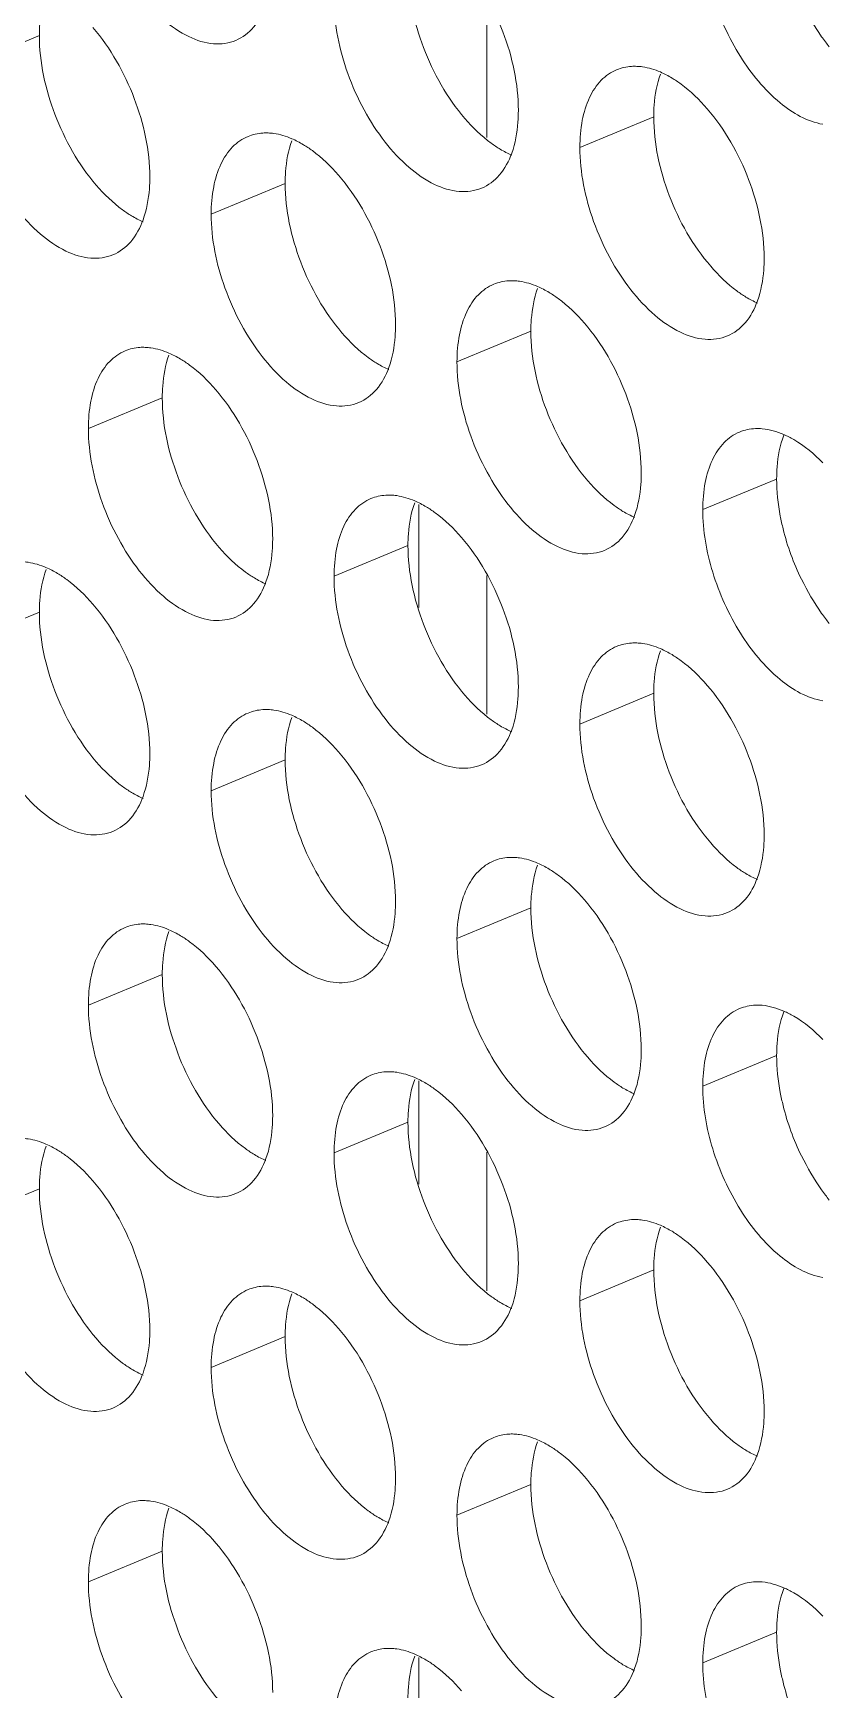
# Model space of a CAD drawing. Header units: millimetres. Extents: x 0 to 2524, y 0 to 1785.
# Drawn here: x 1801.94 to 1808.52, y 810.07 to 823.86 of the extents above; entities that cross this region are included whole.
import ezdxf

# ---------------------------------------------------------------- set-up
doc = ezdxf.new("R2010")
doc.units = ezdxf.units.MM
doc.header["$LTSCALE"] = 0.1
doc.layers.add('标注', color=251, linetype='Continuous', lineweight=9)

msp = doc.modelspace()

# ---------------------------------------------------------------- linework, layer by layer
at = {"layer": '标注'}
for p, q in [((1805.72, 824.149), (1805.72, 822.995)), ((1801.996, 823.844), (1801.381, 823.588)), ((1807.11, 823.168), (1806.495, 822.912)), ((1804.042, 822.613), (1803.426, 822.357)), ((1806.087, 821.383), (1805.472, 821.127)), ((1803.019, 820.828), (1802.404, 820.573)), ((1808.133, 820.152), (1807.518, 819.897)), ((1805.154, 819.083), (1805.154, 819.941)), ((1805.064, 819.598), (1804.449, 819.342)), ((1805.72, 819.349), (1805.72, 818.195)), ((1801.996, 819.044), (1801.381, 818.788)), ((1807.11, 818.368), (1806.495, 818.112)), ((1804.042, 817.813), (1803.426, 817.557)), ((1806.087, 816.583), (1805.472, 816.327)), ((1803.019, 816.028), (1802.404, 815.773)), ((1808.133, 815.352), (1807.518, 815.097)), ((1805.154, 814.283), (1805.154, 815.141)), ((1805.064, 814.798), (1804.449, 814.542)), ((1805.72, 814.549), (1805.72, 813.395)), ((1801.996, 814.244), (1801.381, 813.988)), ((1807.11, 813.568), (1806.495, 813.312)), ((1804.042, 813.013), (1803.426, 812.757)), ((1806.087, 811.783), (1805.472, 811.527)), ((1803.019, 811.228), (1802.404, 810.973)), ((1808.133, 810.552), (1807.518, 810.297)), ((1805.154, 809.483), (1805.154, 810.341))]:
    msp.add_line(p, q, dxfattribs=at)
for centre in [(1810.248, 820.252), (1810.248, 815.452), (1810.248, 810.652)]:
    msp.add_arc(centre, 2.125, 194.0297, 206.073, dxfattribs=at)
for points, knots in [([(1803.631, 823.803), (1803.574, 823.779), (1803.435, 823.761), (1803.222, 823.83), (1803.012, 823.977), (1802.815, 824.19), (1802.644, 824.455), (1802.471, 824.844), (1802.404, 825.164), (1802.404, 825.373)], [0, 0, 0, 0, 0.08419, 0.180629, 0.294901, 0.426206, 0.569756, 0.71848, 1, 1, 1, 1]), ([(1808.518, 823.105), (1808.387, 823.127), (1808.113, 823.288), (1807.804, 823.671), (1807.582, 824.159), (1807.518, 824.521), (1807.518, 824.697)], [0, 0, 0, 0, 0.200223, 0.454809, 0.735097, 1, 1, 1, 1]), ([(1805.51, 824.464), (1805.658, 824.292), (1805.884, 823.892), (1805.983, 823.442), (1805.983, 823.219)], [0, 0, 0, 0, 0.505546, 1, 1, 1, 1]), ([(1805.538, 823.153), (1805.39, 823.326), (1805.164, 823.726), (1805.064, 824.175), (1805.064, 824.398)], [0, 0, 0, 0, 0.505546, 1, 1, 1, 1]), ([(1801.996, 823.844), (1801.996, 823.876), (1802, 823.996), (1802.022, 824.116), (1802.052, 824.199)], [0, 0, 0, 0, 0.269025, 1, 1, 1, 1]), ([(1803.882, 824.095), (1803.858, 824.029), (1803.796, 823.91), (1803.688, 823.827), (1803.631, 823.803)], [0, 0, 0, 0, 0.533077, 1, 1, 1, 1]), ([(1805.677, 822.573), (1805.619, 822.549), (1805.48, 822.531), (1805.268, 822.6), (1805.058, 822.746), (1804.861, 822.959), (1804.69, 823.224), (1804.516, 823.613), (1804.449, 823.934), (1804.449, 824.142)], [0, 0, 0, 0, 0.08419, 0.180629, 0.294901, 0.426206, 0.569756, 0.71848, 1, 1, 1, 1]), ([(1808.571, 823.75), (1808.549, 823.777), (1808.462, 823.893), (1808.388, 824.019), (1808.34, 824.118)], [0, 0, 0, 0, 0.242274, 1, 1, 1, 1]), ([(1802.441, 823.91), (1802.59, 823.737), (1802.815, 823.337), (1802.915, 822.888), (1802.915, 822.665)], [0, 0, 0, 0, 0.505546, 1, 1, 1, 1]), ([(1802.469, 822.599), (1802.321, 822.771), (1802.096, 823.171), (1801.996, 823.621), (1801.996, 823.844)], [0, 0, 0, 0, 0.505546, 1, 1, 1, 1]), ([(1802.608, 822.018), (1802.551, 821.995), (1802.412, 821.977), (1802.2, 822.045), (1801.989, 822.192), (1801.792, 822.405), (1801.621, 822.67), (1801.448, 823.059), (1801.381, 823.379), (1801.381, 823.588)], [0, 0, 0, 0, 0.08419, 0.180629, 0.294901, 0.426206, 0.569756, 0.71848, 1, 1, 1, 1]), ([(1806.495, 822.912), (1806.495, 822.988), (1806.506, 823.13), (1806.564, 823.323), (1806.661, 823.474), (1806.754, 823.539), (1806.801, 823.559)], [0, 0, 0, 0, 0.300633, 0.564844, 0.793499, 1, 1, 1, 1]), ([(1806.801, 823.559), (1806.84, 823.575), (1806.897, 823.587), (1806.954, 823.588), (1806.968, 823.587)], [0, 0, 0, 0, 0.741995, 1, 1, 1, 1]), ([(1806.968, 823.587), (1806.984, 823.587), (1807.052, 823.58), (1807.118, 823.56), (1807.165, 823.54)], [0, 0, 0, 0, 0.236225, 1, 1, 1, 1]), ([(1807.11, 823.168), (1807.11, 823.2), (1807.114, 823.32), (1807.136, 823.44), (1807.166, 823.523)], [0, 0, 0, 0, 0.269025, 1, 1, 1, 1]), ([(1807.262, 823.49), (1807.288, 823.474), (1807.396, 823.401), (1807.49, 823.31), (1807.556, 823.234)], [0, 0, 0, 0, 0.231736, 1, 1, 1, 1]), ([(1805.983, 823.219), (1805.983, 823.187), (1805.979, 823.067), (1805.958, 822.947), (1805.928, 822.864)], [0, 0, 0, 0, 0.269025, 1, 1, 1, 1]), ([(1807.556, 823.234), (1807.704, 823.062), (1807.929, 822.661), (1808.029, 822.212), (1808.029, 821.989)], [0, 0, 0, 0, 0.505546, 1, 1, 1, 1]), ([(1805.832, 822.897), (1805.806, 822.913), (1805.698, 822.986), (1805.603, 823.077), (1805.538, 823.153)], [0, 0, 0, 0, 0.231736, 1, 1, 1, 1]), ([(1807.584, 821.923), (1807.435, 822.095), (1807.21, 822.495), (1807.11, 822.945), (1807.11, 823.168)], [0, 0, 0, 0, 0.505546, 1, 1, 1, 1]), ([(1803.426, 822.357), (1803.426, 822.433), (1803.438, 822.576), (1803.495, 822.769), (1803.592, 822.919), (1803.685, 822.984), (1803.733, 823.004)], [0, 0, 0, 0, 0.300633, 0.564844, 0.793499, 1, 1, 1, 1]), ([(1803.733, 823.004), (1803.772, 823.02), (1803.829, 823.033), (1803.885, 823.033), (1803.9, 823.033)], [0, 0, 0, 0, 0.741995, 1, 1, 1, 1]), ([(1803.9, 823.033), (1803.916, 823.032), (1803.984, 823.026), (1804.049, 823.005), (1804.097, 822.985)], [0, 0, 0, 0, 0.236225, 1, 1, 1, 1]), ([(1804.042, 822.613), (1804.042, 822.645), (1804.046, 822.765), (1804.067, 822.886), (1804.097, 822.968)], [0, 0, 0, 0, 0.269025, 1, 1, 1, 1]), ([(1804.194, 822.935), (1804.219, 822.92), (1804.327, 822.847), (1804.422, 822.755), (1804.487, 822.68)], [0, 0, 0, 0, 0.231736, 1, 1, 1, 1]), ([(1807.723, 821.343), (1807.665, 821.319), (1807.526, 821.301), (1807.314, 821.37), (1807.104, 821.516), (1806.907, 821.729), (1806.735, 821.994), (1806.562, 822.383), (1806.495, 822.703), (1806.495, 822.912)], [0, 0, 0, 0, 0.08419, 0.180629, 0.294901, 0.426206, 0.569756, 0.71848, 1, 1, 1, 1]), ([(1805.928, 822.864), (1805.904, 822.799), (1805.842, 822.68), (1805.733, 822.596), (1805.677, 822.573)], [0, 0, 0, 0, 0.533077, 1, 1, 1, 1]), ([(1802.915, 822.665), (1802.915, 822.633), (1802.911, 822.513), (1802.889, 822.392), (1802.859, 822.31)], [0, 0, 0, 0, 0.269025, 1, 1, 1, 1]), ([(1804.487, 822.68), (1804.636, 822.507), (1804.861, 822.107), (1804.961, 821.657), (1804.961, 821.435)], [0, 0, 0, 0, 0.505546, 1, 1, 1, 1]), ([(1802.763, 822.343), (1802.737, 822.358), (1802.629, 822.431), (1802.535, 822.523), (1802.469, 822.599)], [0, 0, 0, 0, 0.231736, 1, 1, 1, 1]), ([(1804.515, 821.368), (1804.367, 821.541), (1804.141, 821.941), (1804.042, 822.391), (1804.042, 822.613)], [0, 0, 0, 0, 0.505546, 1, 1, 1, 1]), ([(1804.654, 820.788), (1804.596, 820.764), (1804.458, 820.746), (1804.245, 820.815), (1804.035, 820.961), (1803.838, 821.174), (1803.667, 821.44), (1803.493, 821.829), (1803.426, 822.149), (1803.426, 822.357)], [0, 0, 0, 0, 0.08419, 0.180629, 0.294901, 0.426206, 0.569756, 0.71848, 1, 1, 1, 1]), ([(1802.859, 822.31), (1802.836, 822.244), (1802.773, 822.125), (1802.665, 822.042), (1802.608, 822.018)], [0, 0, 0, 0, 0.533077, 1, 1, 1, 1]), ([(1808.029, 821.989), (1808.029, 821.957), (1808.025, 821.837), (1808.003, 821.717), (1807.973, 821.634)], [0, 0, 0, 0, 0.269025, 1, 1, 1, 1]), ([(1807.877, 821.667), (1807.851, 821.683), (1807.743, 821.755), (1807.649, 821.847), (1807.584, 821.923)], [0, 0, 0, 0, 0.231736, 1, 1, 1, 1]), ([(1805.472, 821.127), (1805.472, 821.203), (1805.484, 821.345), (1805.541, 821.538), (1805.638, 821.689), (1805.731, 821.754), (1805.779, 821.774)], [0, 0, 0, 0, 0.300633, 0.564844, 0.793499, 1, 1, 1, 1]), ([(1805.779, 821.774), (1805.818, 821.79), (1805.874, 821.802), (1805.931, 821.803), (1805.946, 821.802)], [0, 0, 0, 0, 0.741995, 1, 1, 1, 1]), ([(1805.946, 821.802), (1805.962, 821.802), (1806.029, 821.795), (1806.095, 821.775), (1806.143, 821.755)], [0, 0, 0, 0, 0.236225, 1, 1, 1, 1]), ([(1806.087, 821.383), (1806.087, 821.415), (1806.092, 821.535), (1806.113, 821.655), (1806.143, 821.738)], [0, 0, 0, 0, 0.269025, 1, 1, 1, 1]), ([(1806.239, 821.705), (1806.265, 821.689), (1806.373, 821.617), (1806.468, 821.525), (1806.533, 821.449)], [0, 0, 0, 0, 0.231736, 1, 1, 1, 1]), ([(1807.973, 821.634), (1807.95, 821.568), (1807.888, 821.449), (1807.779, 821.366), (1807.723, 821.343)], [0, 0, 0, 0, 0.533077, 1, 1, 1, 1]), ([(1804.961, 821.435), (1804.961, 821.402), (1804.956, 821.282), (1804.935, 821.162), (1804.905, 821.08)], [0, 0, 0, 0, 0.269025, 1, 1, 1, 1]), ([(1806.533, 821.449), (1806.681, 821.277), (1806.907, 820.877), (1807.006, 820.427), (1807.006, 820.204)], [0, 0, 0, 0, 0.505546, 1, 1, 1, 1]), ([(1804.809, 821.113), (1804.783, 821.128), (1804.675, 821.201), (1804.58, 821.292), (1804.515, 821.368)], [0, 0, 0, 0, 0.231736, 1, 1, 1, 1]), ([(1806.561, 820.138), (1806.412, 820.31), (1806.187, 820.71), (1806.087, 821.16), (1806.087, 821.383)], [0, 0, 0, 0, 0.505546, 1, 1, 1, 1]), ([(1802.404, 820.573), (1802.404, 820.648), (1802.415, 820.791), (1802.472, 820.984), (1802.57, 821.134), (1802.662, 821.199), (1802.71, 821.219)], [0, 0, 0, 0, 0.300633, 0.564844, 0.793499, 1, 1, 1, 1]), ([(1802.71, 821.219), (1802.749, 821.235), (1802.806, 821.248), (1802.862, 821.249), (1802.877, 821.248)], [0, 0, 0, 0, 0.741995, 1, 1, 1, 1]), ([(1802.877, 821.248), (1802.893, 821.247), (1802.961, 821.241), (1803.027, 821.221), (1803.074, 821.2)], [0, 0, 0, 0, 0.236225, 1, 1, 1, 1]), ([(1803.019, 820.828), (1803.019, 820.861), (1803.023, 820.981), (1803.045, 821.101), (1803.074, 821.184)], [0, 0, 0, 0, 0.269025, 1, 1, 1, 1]), ([(1803.171, 821.15), (1803.197, 821.135), (1803.305, 821.062), (1803.399, 820.971), (1803.464, 820.895)], [0, 0, 0, 0, 0.231736, 1, 1, 1, 1]), ([(1806.7, 819.558), (1806.642, 819.534), (1806.503, 819.516), (1806.291, 819.585), (1806.081, 819.731), (1805.884, 819.944), (1805.713, 820.209), (1805.539, 820.598), (1805.472, 820.918), (1805.472, 821.127)], [0, 0, 0, 0, 0.08419, 0.180629, 0.294901, 0.426206, 0.569756, 0.71848, 1, 1, 1, 1]), ([(1804.905, 821.08), (1804.881, 821.014), (1804.819, 820.895), (1804.711, 820.812), (1804.654, 820.788)], [0, 0, 0, 0, 0.533077, 1, 1, 1, 1]), ([(1803.464, 820.895), (1803.613, 820.722), (1803.838, 820.322), (1803.938, 819.872), (1803.938, 819.65)], [0, 0, 0, 0, 0.505546, 1, 1, 1, 1]), ([(1803.492, 819.583), (1803.344, 819.756), (1803.118, 820.156), (1803.019, 820.606), (1803.019, 820.828)], [0, 0, 0, 0, 0.505546, 1, 1, 1, 1]), ([(1803.631, 819.003), (1803.574, 818.979), (1803.435, 818.961), (1803.222, 819.03), (1803.012, 819.177), (1802.815, 819.39), (1802.644, 819.655), (1802.471, 820.044), (1802.404, 820.364), (1802.404, 820.573)], [0, 0, 0, 0, 0.08419, 0.180629, 0.294901, 0.426206, 0.569756, 0.71848, 1, 1, 1, 1]), ([(1807.956, 820.572), (1807.975, 820.573), (1808.056, 820.571), (1808.136, 820.547), (1808.193, 820.522)], [0, 0, 0, 0, 0.234203, 1, 1, 1, 1]), ([(1807.956, 820.572), (1807.975, 820.573), (1808.056, 820.571), (1808.136, 820.547), (1808.193, 820.522)], [0, 0, 0, 0, 0.234203, 1, 1, 1, 1]), ([(1807.518, 819.897), (1807.518, 819.972), (1807.529, 820.115), (1807.587, 820.308), (1807.684, 820.458), (1807.776, 820.523), (1807.824, 820.543)], [0, 0, 0, 0, 0.300719, 0.564842, 0.793477, 1, 1, 1, 1]), ([(1808.133, 820.152), (1808.133, 820.186), (1808.137, 820.308), (1808.16, 820.432), (1808.192, 820.516)], [0, 0, 0, 0, 0.269773, 1, 1, 1, 1]), ([(1808.193, 820.522), (1808.221, 820.51), (1808.341, 820.448), (1808.446, 820.36), (1808.518, 820.286)], [0, 0, 0, 0, 0.228039, 1, 1, 1, 1]), ([(1807.006, 820.204), (1807.006, 820.172), (1807.002, 820.052), (1806.981, 819.932), (1806.951, 819.849)], [0, 0, 0, 0, 0.269025, 1, 1, 1, 1]), ([(1808.187, 819.737), (1808.178, 819.772), (1808.148, 819.909), (1808.133, 820.049), (1808.133, 820.152)], [0, 0, 0, 0, 0.261145, 1, 1, 1, 1]), ([(1804.756, 819.989), (1804.795, 820.005), (1804.851, 820.018), (1804.908, 820.018), (1804.923, 820.018)], [0, 0, 0, 0, 0.741995, 1, 1, 1, 1]), ([(1804.923, 820.018), (1804.939, 820.017), (1805.006, 820.011), (1805.072, 819.99), (1805.12, 819.97)], [0, 0, 0, 0, 0.236225, 1, 1, 1, 1]), ([(1806.854, 819.882), (1806.829, 819.898), (1806.721, 819.97), (1806.626, 820.062), (1806.561, 820.138)], [0, 0, 0, 0, 0.231736, 1, 1, 1, 1]), ([(1804.449, 819.342), (1804.449, 819.418), (1804.461, 819.56), (1804.518, 819.754), (1804.615, 819.904), (1804.708, 819.969), (1804.756, 819.989)], [0, 0, 0, 0, 0.300633, 0.564844, 0.793499, 1, 1, 1, 1]), ([(1805.064, 819.598), (1805.064, 819.63), (1805.069, 819.75), (1805.09, 819.871), (1805.12, 819.953)], [0, 0, 0, 0, 0.269025, 1, 1, 1, 1]), ([(1805.216, 819.92), (1805.242, 819.905), (1805.35, 819.832), (1805.445, 819.74), (1805.51, 819.664)], [0, 0, 0, 0, 0.231736, 1, 1, 1, 1]), ([(1808.518, 818.305), (1808.387, 818.327), (1808.113, 818.488), (1807.804, 818.871), (1807.582, 819.359), (1807.518, 819.721), (1807.518, 819.897)], [0, 0, 0, 0, 0.200223, 0.454809, 0.735097, 1, 1, 1, 1]), ([(1806.951, 819.849), (1806.927, 819.783), (1806.865, 819.664), (1806.756, 819.581), (1806.7, 819.558)], [0, 0, 0, 0, 0.533077, 1, 1, 1, 1]), ([(1803.938, 819.65), (1803.938, 819.618), (1803.934, 819.498), (1803.912, 819.377), (1803.882, 819.295)], [0, 0, 0, 0, 0.269025, 1, 1, 1, 1]), ([(1805.538, 818.353), (1805.39, 818.526), (1805.164, 818.926), (1805.064, 819.375), (1805.064, 819.598)], [0, 0, 0, 0, 0.505546, 1, 1, 1, 1]), ([(1805.51, 819.664), (1805.658, 819.492), (1805.884, 819.092), (1805.983, 818.642), (1805.983, 818.419)], [0, 0, 0, 0, 0.505546, 1, 1, 1, 1]), ([(1801.854, 819.463), (1801.87, 819.462), (1801.938, 819.456), (1802.004, 819.436), (1802.051, 819.415)], [0, 0, 0, 0, 0.236225, 1, 1, 1, 1]), ([(1803.786, 819.328), (1803.76, 819.343), (1803.652, 819.416), (1803.557, 819.508), (1803.492, 819.583)], [0, 0, 0, 0, 0.231736, 1, 1, 1, 1]), ([(1801.996, 819.044), (1801.996, 819.076), (1802, 819.196), (1802.022, 819.316), (1802.052, 819.399)], [0, 0, 0, 0, 0.269025, 1, 1, 1, 1]), ([(1802.148, 819.366), (1802.174, 819.35), (1802.282, 819.277), (1802.376, 819.186), (1802.441, 819.11)], [0, 0, 0, 0, 0.231736, 1, 1, 1, 1]), ([(1805.677, 817.773), (1805.619, 817.749), (1805.48, 817.731), (1805.268, 817.8), (1805.058, 817.946), (1804.861, 818.159), (1804.69, 818.424), (1804.516, 818.813), (1804.449, 819.134), (1804.449, 819.342)], [0, 0, 0, 0, 0.08419, 0.180629, 0.294901, 0.426206, 0.569756, 0.71848, 1, 1, 1, 1]), ([(1803.882, 819.295), (1803.858, 819.229), (1803.796, 819.11), (1803.688, 819.027), (1803.631, 819.003)], [0, 0, 0, 0, 0.533077, 1, 1, 1, 1]), ([(1808.571, 818.95), (1808.549, 818.977), (1808.462, 819.093), (1808.388, 819.219), (1808.34, 819.318)], [0, 0, 0, 0, 0.242274, 1, 1, 1, 1]), ([(1802.441, 819.11), (1802.59, 818.937), (1802.815, 818.537), (1802.915, 818.088), (1802.915, 817.865)], [0, 0, 0, 0, 0.505546, 1, 1, 1, 1]), ([(1802.469, 817.799), (1802.321, 817.971), (1802.096, 818.371), (1801.996, 818.821), (1801.996, 819.044)], [0, 0, 0, 0, 0.505546, 1, 1, 1, 1]), ([(1802.608, 817.218), (1802.551, 817.195), (1802.412, 817.177), (1802.2, 817.245), (1801.989, 817.392), (1801.792, 817.605), (1801.621, 817.87), (1801.448, 818.259), (1801.381, 818.579), (1801.381, 818.788)], [0, 0, 0, 0, 0.08419, 0.180629, 0.294901, 0.426206, 0.569756, 0.71848, 1, 1, 1, 1]), ([(1806.801, 818.759), (1806.84, 818.775), (1806.897, 818.787), (1806.954, 818.788), (1806.968, 818.787)], [0, 0, 0, 0, 0.741995, 1, 1, 1, 1]), ([(1806.968, 818.787), (1806.984, 818.787), (1807.052, 818.78), (1807.118, 818.76), (1807.165, 818.74)], [0, 0, 0, 0, 0.236225, 1, 1, 1, 1]), ([(1806.495, 818.112), (1806.495, 818.188), (1806.506, 818.33), (1806.564, 818.523), (1806.661, 818.674), (1806.754, 818.739), (1806.801, 818.759)], [0, 0, 0, 0, 0.300633, 0.564844, 0.793499, 1, 1, 1, 1]), ([(1807.11, 818.368), (1807.11, 818.4), (1807.114, 818.52), (1807.136, 818.64), (1807.166, 818.723)], [0, 0, 0, 0, 0.269025, 1, 1, 1, 1]), ([(1807.262, 818.69), (1807.288, 818.674), (1807.396, 818.601), (1807.49, 818.51), (1807.556, 818.434)], [0, 0, 0, 0, 0.231736, 1, 1, 1, 1]), ([(1805.983, 818.419), (1805.983, 818.387), (1805.979, 818.267), (1805.958, 818.147), (1805.928, 818.064)], [0, 0, 0, 0, 0.269025, 1, 1, 1, 1]), ([(1807.584, 817.123), (1807.435, 817.295), (1807.21, 817.695), (1807.11, 818.145), (1807.11, 818.368)], [0, 0, 0, 0, 0.505546, 1, 1, 1, 1]), ([(1807.556, 818.434), (1807.704, 818.262), (1807.929, 817.861), (1808.029, 817.412), (1808.029, 817.189)], [0, 0, 0, 0, 0.505546, 1, 1, 1, 1]), ([(1803.733, 818.204), (1803.772, 818.22), (1803.829, 818.233), (1803.885, 818.233), (1803.9, 818.233)], [0, 0, 0, 0, 0.741995, 1, 1, 1, 1]), ([(1803.9, 818.233), (1803.916, 818.232), (1803.984, 818.226), (1804.049, 818.205), (1804.097, 818.185)], [0, 0, 0, 0, 0.236225, 1, 1, 1, 1]), ([(1805.832, 818.097), (1805.806, 818.113), (1805.698, 818.186), (1805.603, 818.277), (1805.538, 818.353)], [0, 0, 0, 0, 0.231736, 1, 1, 1, 1]), ([(1803.426, 817.557), (1803.426, 817.633), (1803.438, 817.776), (1803.495, 817.969), (1803.592, 818.119), (1803.685, 818.184), (1803.733, 818.204)], [0, 0, 0, 0, 0.300633, 0.564844, 0.793499, 1, 1, 1, 1]), ([(1804.042, 817.813), (1804.042, 817.845), (1804.046, 817.965), (1804.067, 818.086), (1804.097, 818.168)], [0, 0, 0, 0, 0.269025, 1, 1, 1, 1]), ([(1804.194, 818.135), (1804.219, 818.12), (1804.327, 818.047), (1804.422, 817.955), (1804.487, 817.88)], [0, 0, 0, 0, 0.231736, 1, 1, 1, 1]), ([(1807.723, 816.543), (1807.665, 816.519), (1807.526, 816.501), (1807.314, 816.57), (1807.104, 816.716), (1806.907, 816.929), (1806.735, 817.194), (1806.562, 817.583), (1806.495, 817.903), (1806.495, 818.112)], [0, 0, 0, 0, 0.08419, 0.180629, 0.294901, 0.426206, 0.569756, 0.71848, 1, 1, 1, 1]), ([(1805.928, 818.064), (1805.904, 817.999), (1805.842, 817.88), (1805.733, 817.796), (1805.677, 817.773)], [0, 0, 0, 0, 0.533077, 1, 1, 1, 1]), ([(1802.915, 817.865), (1802.915, 817.833), (1802.911, 817.713), (1802.889, 817.592), (1802.859, 817.51)], [0, 0, 0, 0, 0.269025, 1, 1, 1, 1]), ([(1804.515, 816.568), (1804.367, 816.741), (1804.141, 817.141), (1804.042, 817.591), (1804.042, 817.813)], [0, 0, 0, 0, 0.505546, 1, 1, 1, 1]), ([(1804.487, 817.88), (1804.636, 817.707), (1804.861, 817.307), (1804.961, 816.857), (1804.961, 816.635)], [0, 0, 0, 0, 0.505546, 1, 1, 1, 1]), ([(1802.763, 817.543), (1802.737, 817.558), (1802.629, 817.631), (1802.535, 817.723), (1802.469, 817.799)], [0, 0, 0, 0, 0.231736, 1, 1, 1, 1]), ([(1804.654, 815.988), (1804.596, 815.964), (1804.458, 815.946), (1804.245, 816.015), (1804.035, 816.161), (1803.838, 816.374), (1803.667, 816.64), (1803.493, 817.029), (1803.426, 817.349), (1803.426, 817.557)], [0, 0, 0, 0, 0.08419, 0.180629, 0.294901, 0.426206, 0.569756, 0.71848, 1, 1, 1, 1]), ([(1802.859, 817.51), (1802.836, 817.444), (1802.773, 817.325), (1802.665, 817.242), (1802.608, 817.218)], [0, 0, 0, 0, 0.533077, 1, 1, 1, 1]), ([(1807.877, 816.867), (1807.851, 816.883), (1807.743, 816.955), (1807.649, 817.047), (1807.584, 817.123)], [0, 0, 0, 0, 0.231736, 1, 1, 1, 1]), ([(1808.029, 817.189), (1808.029, 817.157), (1808.025, 817.037), (1808.003, 816.917), (1807.973, 816.834)], [0, 0, 0, 0, 0.269025, 1, 1, 1, 1]), ([(1805.779, 816.974), (1805.818, 816.99), (1805.874, 817.002), (1805.931, 817.003), (1805.946, 817.002)], [0, 0, 0, 0, 0.741995, 1, 1, 1, 1]), ([(1805.946, 817.002), (1805.962, 817.002), (1806.029, 816.995), (1806.095, 816.975), (1806.143, 816.955)], [0, 0, 0, 0, 0.236225, 1, 1, 1, 1]), ([(1805.472, 816.327), (1805.472, 816.403), (1805.484, 816.545), (1805.541, 816.738), (1805.638, 816.889), (1805.731, 816.954), (1805.779, 816.974)], [0, 0, 0, 0, 0.300633, 0.564844, 0.793499, 1, 1, 1, 1]), ([(1806.087, 816.583), (1806.087, 816.615), (1806.092, 816.735), (1806.113, 816.855), (1806.143, 816.938)], [0, 0, 0, 0, 0.269025, 1, 1, 1, 1]), ([(1806.239, 816.905), (1806.265, 816.889), (1806.373, 816.817), (1806.468, 816.725), (1806.533, 816.649)], [0, 0, 0, 0, 0.231736, 1, 1, 1, 1]), ([(1807.973, 816.834), (1807.95, 816.768), (1807.888, 816.649), (1807.779, 816.566), (1807.723, 816.543)], [0, 0, 0, 0, 0.533077, 1, 1, 1, 1]), ([(1804.809, 816.313), (1804.783, 816.328), (1804.675, 816.401), (1804.58, 816.492), (1804.515, 816.568)], [0, 0, 0, 0, 0.231736, 1, 1, 1, 1]), ([(1804.961, 816.635), (1804.961, 816.602), (1804.956, 816.482), (1804.935, 816.362), (1804.905, 816.28)], [0, 0, 0, 0, 0.269025, 1, 1, 1, 1]), ([(1806.561, 815.338), (1806.412, 815.51), (1806.187, 815.91), (1806.087, 816.36), (1806.087, 816.583)], [0, 0, 0, 0, 0.505546, 1, 1, 1, 1]), ([(1806.533, 816.649), (1806.681, 816.477), (1806.907, 816.077), (1807.006, 815.627), (1807.006, 815.404)], [0, 0, 0, 0, 0.505546, 1, 1, 1, 1]), ([(1802.71, 816.419), (1802.749, 816.435), (1802.806, 816.448), (1802.862, 816.449), (1802.877, 816.448)], [0, 0, 0, 0, 0.741995, 1, 1, 1, 1]), ([(1802.877, 816.448), (1802.893, 816.447), (1802.961, 816.441), (1803.027, 816.421), (1803.074, 816.4)], [0, 0, 0, 0, 0.236225, 1, 1, 1, 1]), ([(1802.404, 815.773), (1802.404, 815.848), (1802.415, 815.991), (1802.472, 816.184), (1802.57, 816.334), (1802.662, 816.399), (1802.71, 816.419)], [0, 0, 0, 0, 0.300633, 0.564844, 0.793499, 1, 1, 1, 1]), ([(1803.019, 816.028), (1803.019, 816.061), (1803.023, 816.181), (1803.045, 816.301), (1803.074, 816.384)], [0, 0, 0, 0, 0.269025, 1, 1, 1, 1]), ([(1803.171, 816.35), (1803.197, 816.335), (1803.305, 816.262), (1803.399, 816.171), (1803.464, 816.095)], [0, 0, 0, 0, 0.231736, 1, 1, 1, 1]), ([(1806.7, 814.758), (1806.642, 814.734), (1806.503, 814.716), (1806.291, 814.785), (1806.081, 814.931), (1805.884, 815.144), (1805.713, 815.409), (1805.539, 815.798), (1805.472, 816.118), (1805.472, 816.327)], [0, 0, 0, 0, 0.08419, 0.180629, 0.294901, 0.426206, 0.569756, 0.71848, 1, 1, 1, 1]), ([(1804.905, 816.28), (1804.881, 816.214), (1804.819, 816.095), (1804.711, 816.012), (1804.654, 815.988)], [0, 0, 0, 0, 0.533077, 1, 1, 1, 1]), ([(1803.492, 814.783), (1803.344, 814.956), (1803.118, 815.356), (1803.019, 815.806), (1803.019, 816.028)], [0, 0, 0, 0, 0.505546, 1, 1, 1, 1]), ([(1803.464, 816.095), (1803.613, 815.922), (1803.838, 815.522), (1803.938, 815.072), (1803.938, 814.85)], [0, 0, 0, 0, 0.505546, 1, 1, 1, 1]), ([(1803.631, 814.203), (1803.574, 814.179), (1803.435, 814.161), (1803.222, 814.23), (1803.012, 814.377), (1802.815, 814.59), (1802.644, 814.855), (1802.471, 815.244), (1802.404, 815.564), (1802.404, 815.773)], [0, 0, 0, 0, 0.08419, 0.180629, 0.294901, 0.426206, 0.569756, 0.71848, 1, 1, 1, 1]), ([(1807.518, 815.097), (1807.518, 815.172), (1807.529, 815.315), (1807.587, 815.508), (1807.684, 815.658), (1807.776, 815.723), (1807.824, 815.743)], [0, 0, 0, 0, 0.300719, 0.564842, 0.793477, 1, 1, 1, 1]), ([(1807.956, 815.772), (1807.975, 815.773), (1808.056, 815.771), (1808.136, 815.747), (1808.193, 815.722)], [0, 0, 0, 0, 0.234203, 1, 1, 1, 1]), ([(1807.956, 815.772), (1807.975, 815.773), (1808.056, 815.771), (1808.136, 815.747), (1808.193, 815.722)], [0, 0, 0, 0, 0.234203, 1, 1, 1, 1]), ([(1808.133, 815.352), (1808.133, 815.386), (1808.137, 815.508), (1808.16, 815.632), (1808.192, 815.716)], [0, 0, 0, 0, 0.269773, 1, 1, 1, 1]), ([(1808.193, 815.722), (1808.221, 815.71), (1808.341, 815.648), (1808.446, 815.56), (1808.518, 815.486)], [0, 0, 0, 0, 0.228039, 1, 1, 1, 1]), ([(1806.854, 815.082), (1806.829, 815.098), (1806.721, 815.17), (1806.626, 815.262), (1806.561, 815.338)], [0, 0, 0, 0, 0.231736, 1, 1, 1, 1]), ([(1807.006, 815.404), (1807.006, 815.372), (1807.002, 815.252), (1806.981, 815.132), (1806.951, 815.049)], [0, 0, 0, 0, 0.269025, 1, 1, 1, 1]), ([(1808.187, 814.937), (1808.178, 814.972), (1808.148, 815.109), (1808.133, 815.249), (1808.133, 815.352)], [0, 0, 0, 0, 0.261145, 1, 1, 1, 1]), ([(1804.449, 814.542), (1804.449, 814.618), (1804.461, 814.76), (1804.518, 814.954), (1804.615, 815.104), (1804.708, 815.169), (1804.756, 815.189)], [0, 0, 0, 0, 0.300633, 0.564844, 0.793499, 1, 1, 1, 1]), ([(1804.756, 815.189), (1804.795, 815.205), (1804.851, 815.218), (1804.908, 815.218), (1804.923, 815.218)], [0, 0, 0, 0, 0.741995, 1, 1, 1, 1]), ([(1804.923, 815.218), (1804.939, 815.217), (1805.006, 815.211), (1805.072, 815.19), (1805.12, 815.17)], [0, 0, 0, 0, 0.236225, 1, 1, 1, 1]), ([(1805.064, 814.798), (1805.064, 814.83), (1805.069, 814.95), (1805.09, 815.071), (1805.12, 815.153)], [0, 0, 0, 0, 0.269025, 1, 1, 1, 1]), ([(1805.216, 815.12), (1805.242, 815.105), (1805.35, 815.032), (1805.445, 814.94), (1805.51, 814.864)], [0, 0, 0, 0, 0.231736, 1, 1, 1, 1]), ([(1806.951, 815.049), (1806.927, 814.983), (1806.865, 814.864), (1806.756, 814.781), (1806.7, 814.758)], [0, 0, 0, 0, 0.533077, 1, 1, 1, 1]), ([(1808.518, 813.505), (1808.387, 813.527), (1808.113, 813.688), (1807.804, 814.071), (1807.582, 814.559), (1807.518, 814.921), (1807.518, 815.097)], [0, 0, 0, 0, 0.200223, 0.454809, 0.735097, 1, 1, 1, 1]), ([(1803.786, 814.528), (1803.76, 814.543), (1803.652, 814.616), (1803.557, 814.708), (1803.492, 814.783)], [0, 0, 0, 0, 0.231736, 1, 1, 1, 1]), ([(1803.938, 814.85), (1803.938, 814.818), (1803.934, 814.698), (1803.912, 814.577), (1803.882, 814.495)], [0, 0, 0, 0, 0.269025, 1, 1, 1, 1]), ([(1805.538, 813.553), (1805.39, 813.726), (1805.164, 814.126), (1805.064, 814.575), (1805.064, 814.798)], [0, 0, 0, 0, 0.505546, 1, 1, 1, 1]), ([(1805.51, 814.864), (1805.658, 814.692), (1805.884, 814.292), (1805.983, 813.842), (1805.983, 813.619)], [0, 0, 0, 0, 0.505546, 1, 1, 1, 1]), ([(1801.854, 814.663), (1801.87, 814.662), (1801.938, 814.656), (1802.004, 814.636), (1802.051, 814.615)], [0, 0, 0, 0, 0.236225, 1, 1, 1, 1]), ([(1801.996, 814.244), (1801.996, 814.276), (1802, 814.396), (1802.022, 814.516), (1802.052, 814.599)], [0, 0, 0, 0, 0.269025, 1, 1, 1, 1]), ([(1802.148, 814.566), (1802.174, 814.55), (1802.282, 814.477), (1802.376, 814.386), (1802.441, 814.31)], [0, 0, 0, 0, 0.231736, 1, 1, 1, 1]), ([(1803.882, 814.495), (1803.858, 814.429), (1803.796, 814.31), (1803.688, 814.227), (1803.631, 814.203)], [0, 0, 0, 0, 0.533077, 1, 1, 1, 1]), ([(1805.677, 812.973), (1805.619, 812.949), (1805.48, 812.931), (1805.268, 813), (1805.058, 813.146), (1804.861, 813.359), (1804.69, 813.624), (1804.516, 814.013), (1804.449, 814.334), (1804.449, 814.542)], [0, 0, 0, 0, 0.08419, 0.180629, 0.294901, 0.426206, 0.569756, 0.71848, 1, 1, 1, 1]), ([(1808.571, 814.15), (1808.549, 814.177), (1808.462, 814.293), (1808.388, 814.419), (1808.34, 814.518)], [0, 0, 0, 0, 0.242274, 1, 1, 1, 1]), ([(1802.469, 812.999), (1802.321, 813.171), (1802.096, 813.571), (1801.996, 814.021), (1801.996, 814.244)], [0, 0, 0, 0, 0.505546, 1, 1, 1, 1]), ([(1802.441, 814.31), (1802.59, 814.137), (1802.815, 813.737), (1802.915, 813.288), (1802.915, 813.065)], [0, 0, 0, 0, 0.505546, 1, 1, 1, 1]), ([(1802.608, 812.418), (1802.551, 812.395), (1802.412, 812.377), (1802.2, 812.445), (1801.989, 812.592), (1801.792, 812.805), (1801.621, 813.07), (1801.448, 813.459), (1801.381, 813.779), (1801.381, 813.988)], [0, 0, 0, 0, 0.08419, 0.180629, 0.294901, 0.426206, 0.569756, 0.71848, 1, 1, 1, 1]), ([(1806.495, 813.312), (1806.495, 813.388), (1806.506, 813.53), (1806.564, 813.723), (1806.661, 813.874), (1806.754, 813.939), (1806.801, 813.959)], [0, 0, 0, 0, 0.300633, 0.564844, 0.793499, 1, 1, 1, 1]), ([(1806.801, 813.959), (1806.84, 813.975), (1806.897, 813.987), (1806.954, 813.988), (1806.968, 813.987)], [0, 0, 0, 0, 0.741995, 1, 1, 1, 1]), ([(1806.968, 813.987), (1806.984, 813.987), (1807.052, 813.98), (1807.118, 813.96), (1807.165, 813.94)], [0, 0, 0, 0, 0.236225, 1, 1, 1, 1]), ([(1807.11, 813.568), (1807.11, 813.6), (1807.114, 813.72), (1807.136, 813.84), (1807.166, 813.923)], [0, 0, 0, 0, 0.269025, 1, 1, 1, 1]), ([(1807.262, 813.89), (1807.288, 813.874), (1807.396, 813.801), (1807.49, 813.71), (1807.556, 813.634)], [0, 0, 0, 0, 0.231736, 1, 1, 1, 1]), ([(1805.832, 813.297), (1805.806, 813.313), (1805.698, 813.386), (1805.603, 813.477), (1805.538, 813.553)], [0, 0, 0, 0, 0.231736, 1, 1, 1, 1]), ([(1805.983, 813.619), (1805.983, 813.587), (1805.979, 813.467), (1805.958, 813.347), (1805.928, 813.264)], [0, 0, 0, 0, 0.269025, 1, 1, 1, 1]), ([(1807.584, 812.323), (1807.435, 812.495), (1807.21, 812.895), (1807.11, 813.345), (1807.11, 813.568)], [0, 0, 0, 0, 0.505546, 1, 1, 1, 1]), ([(1807.556, 813.634), (1807.704, 813.462), (1807.929, 813.061), (1808.029, 812.612), (1808.029, 812.389)], [0, 0, 0, 0, 0.505546, 1, 1, 1, 1]), ([(1803.426, 812.757), (1803.426, 812.833), (1803.438, 812.976), (1803.495, 813.169), (1803.592, 813.319), (1803.685, 813.384), (1803.733, 813.404)], [0, 0, 0, 0, 0.300633, 0.564844, 0.793499, 1, 1, 1, 1]), ([(1803.733, 813.404), (1803.772, 813.42), (1803.829, 813.433), (1803.885, 813.433), (1803.9, 813.433)], [0, 0, 0, 0, 0.741995, 1, 1, 1, 1]), ([(1803.9, 813.433), (1803.916, 813.432), (1803.984, 813.426), (1804.049, 813.405), (1804.097, 813.385)], [0, 0, 0, 0, 0.236225, 1, 1, 1, 1]), ([(1804.042, 813.013), (1804.042, 813.045), (1804.046, 813.165), (1804.067, 813.286), (1804.097, 813.368)], [0, 0, 0, 0, 0.269025, 1, 1, 1, 1]), ([(1804.194, 813.335), (1804.219, 813.32), (1804.327, 813.247), (1804.422, 813.155), (1804.487, 813.08)], [0, 0, 0, 0, 0.231736, 1, 1, 1, 1]), ([(1805.928, 813.264), (1805.904, 813.199), (1805.842, 813.08), (1805.733, 812.996), (1805.677, 812.973)], [0, 0, 0, 0, 0.533077, 1, 1, 1, 1]), ([(1807.723, 811.743), (1807.665, 811.719), (1807.526, 811.701), (1807.314, 811.77), (1807.104, 811.916), (1806.907, 812.129), (1806.735, 812.394), (1806.562, 812.783), (1806.495, 813.103), (1806.495, 813.312)], [0, 0, 0, 0, 0.08419, 0.180629, 0.294901, 0.426206, 0.569756, 0.71848, 1, 1, 1, 1]), ([(1802.763, 812.743), (1802.737, 812.758), (1802.629, 812.831), (1802.535, 812.923), (1802.469, 812.999)], [0, 0, 0, 0, 0.231736, 1, 1, 1, 1]), ([(1802.915, 813.065), (1802.915, 813.033), (1802.911, 812.913), (1802.889, 812.792), (1802.859, 812.71)], [0, 0, 0, 0, 0.269025, 1, 1, 1, 1]), ([(1804.515, 811.768), (1804.367, 811.941), (1804.141, 812.341), (1804.042, 812.791), (1804.042, 813.013)], [0, 0, 0, 0, 0.505546, 1, 1, 1, 1]), ([(1804.487, 813.08), (1804.636, 812.907), (1804.861, 812.507), (1804.961, 812.057), (1804.961, 811.835)], [0, 0, 0, 0, 0.505546, 1, 1, 1, 1]), ([(1802.859, 812.71), (1802.836, 812.644), (1802.773, 812.525), (1802.665, 812.442), (1802.608, 812.418)], [0, 0, 0, 0, 0.533077, 1, 1, 1, 1]), ([(1804.654, 811.188), (1804.596, 811.164), (1804.458, 811.146), (1804.245, 811.215), (1804.035, 811.361), (1803.838, 811.574), (1803.667, 811.84), (1803.493, 812.229), (1803.426, 812.549), (1803.426, 812.757)], [0, 0, 0, 0, 0.08419, 0.180629, 0.294901, 0.426206, 0.569756, 0.71848, 1, 1, 1, 1]), ([(1807.877, 812.067), (1807.851, 812.083), (1807.743, 812.155), (1807.649, 812.247), (1807.584, 812.323)], [0, 0, 0, 0, 0.231736, 1, 1, 1, 1]), ([(1808.029, 812.389), (1808.029, 812.357), (1808.025, 812.237), (1808.003, 812.117), (1807.973, 812.034)], [0, 0, 0, 0, 0.269025, 1, 1, 1, 1]), ([(1805.472, 811.527), (1805.472, 811.603), (1805.484, 811.745), (1805.541, 811.938), (1805.638, 812.089), (1805.731, 812.154), (1805.779, 812.174)], [0, 0, 0, 0, 0.300633, 0.564844, 0.793499, 1, 1, 1, 1]), ([(1805.779, 812.174), (1805.818, 812.19), (1805.874, 812.202), (1805.931, 812.203), (1805.946, 812.202)], [0, 0, 0, 0, 0.741995, 1, 1, 1, 1]), ([(1805.946, 812.202), (1805.962, 812.202), (1806.029, 812.195), (1806.095, 812.175), (1806.143, 812.155)], [0, 0, 0, 0, 0.236225, 1, 1, 1, 1]), ([(1806.087, 811.783), (1806.087, 811.815), (1806.092, 811.935), (1806.113, 812.055), (1806.143, 812.138)], [0, 0, 0, 0, 0.269025, 1, 1, 1, 1]), ([(1806.239, 812.105), (1806.265, 812.089), (1806.373, 812.017), (1806.468, 811.925), (1806.533, 811.849)], [0, 0, 0, 0, 0.231736, 1, 1, 1, 1]), ([(1807.973, 812.034), (1807.95, 811.968), (1807.888, 811.849), (1807.779, 811.766), (1807.723, 811.743)], [0, 0, 0, 0, 0.533077, 1, 1, 1, 1]), ([(1804.809, 811.513), (1804.783, 811.528), (1804.675, 811.601), (1804.58, 811.692), (1804.515, 811.768)], [0, 0, 0, 0, 0.231736, 1, 1, 1, 1]), ([(1804.961, 811.835), (1804.961, 811.802), (1804.956, 811.682), (1804.935, 811.562), (1804.905, 811.48)], [0, 0, 0, 0, 0.269025, 1, 1, 1, 1]), ([(1806.561, 810.538), (1806.412, 810.71), (1806.187, 811.11), (1806.087, 811.56), (1806.087, 811.783)], [0, 0, 0, 0, 0.505546, 1, 1, 1, 1]), ([(1806.533, 811.849), (1806.681, 811.677), (1806.907, 811.277), (1807.006, 810.827), (1807.006, 810.604)], [0, 0, 0, 0, 0.505546, 1, 1, 1, 1]), ([(1802.404, 810.973), (1802.404, 811.048), (1802.415, 811.191), (1802.472, 811.384), (1802.57, 811.534), (1802.662, 811.599), (1802.71, 811.619)], [0, 0, 0, 0, 0.300633, 0.564844, 0.793499, 1, 1, 1, 1]), ([(1802.71, 811.619), (1802.749, 811.635), (1802.806, 811.648), (1802.862, 811.649), (1802.877, 811.648)], [0, 0, 0, 0, 0.741995, 1, 1, 1, 1]), ([(1802.877, 811.648), (1802.893, 811.647), (1802.961, 811.641), (1803.027, 811.621), (1803.074, 811.6)], [0, 0, 0, 0, 0.236225, 1, 1, 1, 1]), ([(1803.019, 811.228), (1803.019, 811.261), (1803.023, 811.381), (1803.045, 811.501), (1803.074, 811.584)], [0, 0, 0, 0, 0.269025, 1, 1, 1, 1]), ([(1803.171, 811.55), (1803.197, 811.535), (1803.305, 811.462), (1803.399, 811.371), (1803.464, 811.295)], [0, 0, 0, 0, 0.231736, 1, 1, 1, 1]), ([(1804.905, 811.48), (1804.881, 811.414), (1804.819, 811.295), (1804.711, 811.212), (1804.654, 811.188)], [0, 0, 0, 0, 0.533077, 1, 1, 1, 1]), ([(1806.7, 809.958), (1806.642, 809.934), (1806.503, 809.916), (1806.291, 809.985), (1806.081, 810.131), (1805.884, 810.344), (1805.713, 810.609), (1805.539, 810.998), (1805.472, 811.318), (1805.472, 811.527)], [0, 0, 0, 0, 0.08419, 0.180629, 0.294901, 0.426206, 0.569756, 0.71848, 1, 1, 1, 1]), ([(1803.492, 809.983), (1803.344, 810.156), (1803.118, 810.556), (1803.019, 811.006), (1803.019, 811.228)], [0, 0, 0, 0, 0.505546, 1, 1, 1, 1]), ([(1803.464, 811.295), (1803.613, 811.122), (1803.838, 810.722), (1803.938, 810.272), (1803.938, 810.05)], [0, 0, 0, 0, 0.505546, 1, 1, 1, 1]), ([(1803.631, 809.403), (1803.574, 809.379), (1803.435, 809.361), (1803.222, 809.43), (1803.012, 809.577), (1802.815, 809.79), (1802.644, 810.055), (1802.471, 810.444), (1802.404, 810.764), (1802.404, 810.973)], [0, 0, 0, 0, 0.08419, 0.180629, 0.294901, 0.426206, 0.569756, 0.71848, 1, 1, 1, 1]), ([(1807.518, 810.297), (1807.518, 810.372), (1807.529, 810.515), (1807.587, 810.708), (1807.684, 810.858), (1807.776, 810.923), (1807.824, 810.943)], [0, 0, 0, 0, 0.300719, 0.564842, 0.793477, 1, 1, 1, 1]), ([(1807.956, 810.972), (1807.975, 810.973), (1808.056, 810.971), (1808.136, 810.947), (1808.193, 810.922)], [0, 0, 0, 0, 0.234203, 1, 1, 1, 1]), ([(1807.956, 810.972), (1807.975, 810.973), (1808.056, 810.971), (1808.136, 810.947), (1808.193, 810.922)], [0, 0, 0, 0, 0.234203, 1, 1, 1, 1]), ([(1808.133, 810.552), (1808.133, 810.586), (1808.137, 810.708), (1808.16, 810.832), (1808.192, 810.916)], [0, 0, 0, 0, 0.269773, 1, 1, 1, 1]), ([(1808.193, 810.922), (1808.221, 810.91), (1808.341, 810.848), (1808.446, 810.76), (1808.518, 810.686)], [0, 0, 0, 0, 0.228039, 1, 1, 1, 1]), ([(1806.854, 810.282), (1806.829, 810.298), (1806.721, 810.37), (1806.626, 810.462), (1806.561, 810.538)], [0, 0, 0, 0, 0.231736, 1, 1, 1, 1]), ([(1807.006, 810.604), (1807.006, 810.572), (1807.002, 810.452), (1806.981, 810.332), (1806.951, 810.249)], [0, 0, 0, 0, 0.269025, 1, 1, 1, 1]), ([(1808.187, 810.137), (1808.178, 810.172), (1808.148, 810.309), (1808.133, 810.449), (1808.133, 810.552)], [0, 0, 0, 0, 0.261145, 1, 1, 1, 1]), ([(1804.449, 809.742), (1804.449, 809.818), (1804.461, 809.96), (1804.518, 810.154), (1804.615, 810.304), (1804.708, 810.369), (1804.756, 810.389)], [0, 0, 0, 0, 0.300633, 0.564844, 0.793499, 1, 1, 1, 1]), ([(1804.756, 810.389), (1804.795, 810.405), (1804.851, 810.418), (1804.908, 810.418), (1804.923, 810.418)], [0, 0, 0, 0, 0.741995, 1, 1, 1, 1]), ([(1804.923, 810.418), (1804.939, 810.417), (1805.006, 810.411), (1805.072, 810.39), (1805.12, 810.37)], [0, 0, 0, 0, 0.236225, 1, 1, 1, 1]), ([(1805.064, 809.998), (1805.064, 810.03), (1805.069, 810.15), (1805.09, 810.271), (1805.12, 810.353)], [0, 0, 0, 0, 0.269025, 1, 1, 1, 1]), ([(1805.216, 810.32), (1805.242, 810.305), (1805.35, 810.232), (1805.445, 810.14), (1805.51, 810.064)], [0, 0, 0, 0, 0.231736, 1, 1, 1, 1]), ([(1806.951, 810.249), (1806.927, 810.183), (1806.865, 810.064), (1806.756, 809.981), (1806.7, 809.958)], [0, 0, 0, 0, 0.533077, 1, 1, 1, 1]), ([(1808.518, 808.705), (1808.387, 808.727), (1808.113, 808.888), (1807.804, 809.271), (1807.582, 809.759), (1807.518, 810.121), (1807.518, 810.297)], [0, 0, 0, 0, 0.200223, 0.454809, 0.735097, 1, 1, 1, 1])]:
    msp.add_open_spline(points, degree=3, knots=knots, dxfattribs=at)
for points in [[(1807.165, 823.54), (1807.199, 823.525), (1807.231, 823.508), (1807.262, 823.49)], [(1804.097, 822.985), (1804.13, 822.971), (1804.162, 822.954), (1804.194, 822.935)], [(1805.928, 822.848), (1805.895, 822.862), (1805.863, 822.879), (1805.832, 822.897)], [(1802.86, 822.293), (1802.826, 822.307), (1802.794, 822.324), (1802.763, 822.343)], [(1806.143, 821.755), (1806.176, 821.74), (1806.208, 821.724), (1806.239, 821.705)], [(1807.974, 821.617), (1807.941, 821.631), (1807.908, 821.648), (1807.877, 821.667)], [(1803.074, 821.2), (1803.107, 821.186), (1803.14, 821.169), (1803.171, 821.15)], [(1804.905, 821.063), (1804.872, 821.077), (1804.84, 821.094), (1804.809, 821.113)], [(1807.824, 820.543), (1807.866, 820.561), (1807.911, 820.57), (1807.956, 820.572)], [(1807.824, 820.543), (1807.866, 820.561), (1807.911, 820.57), (1807.956, 820.572)], [(1805.12, 819.97), (1805.153, 819.956), (1805.185, 819.939), (1805.216, 819.92)], [(1806.951, 819.832), (1806.918, 819.847), (1806.885, 819.864), (1806.854, 819.882)], [(1802.051, 819.415), (1802.085, 819.401), (1802.117, 819.384), (1802.148, 819.366)], [(1803.882, 819.278), (1803.849, 819.292), (1803.817, 819.309), (1803.786, 819.328)], [(1807.165, 818.74), (1807.199, 818.725), (1807.231, 818.708), (1807.262, 818.69)], [(1804.097, 818.185), (1804.13, 818.171), (1804.162, 818.154), (1804.194, 818.135)], [(1805.928, 818.048), (1805.895, 818.062), (1805.863, 818.079), (1805.832, 818.097)], [(1802.86, 817.493), (1802.826, 817.507), (1802.794, 817.524), (1802.763, 817.543)], [(1806.143, 816.955), (1806.176, 816.94), (1806.208, 816.924), (1806.239, 816.905)], [(1807.974, 816.817), (1807.941, 816.831), (1807.908, 816.848), (1807.877, 816.867)], [(1803.074, 816.4), (1803.107, 816.386), (1803.14, 816.369), (1803.171, 816.35)], [(1804.905, 816.263), (1804.872, 816.277), (1804.84, 816.294), (1804.809, 816.313)], [(1807.824, 815.743), (1807.866, 815.761), (1807.911, 815.77), (1807.956, 815.772)], [(1807.824, 815.743), (1807.866, 815.761), (1807.911, 815.77), (1807.956, 815.772)], [(1805.12, 815.17), (1805.153, 815.156), (1805.185, 815.139), (1805.216, 815.12)], [(1806.951, 815.032), (1806.918, 815.047), (1806.885, 815.064), (1806.854, 815.082)], [(1802.051, 814.615), (1802.085, 814.601), (1802.117, 814.584), (1802.148, 814.566)], [(1803.882, 814.478), (1803.849, 814.492), (1803.817, 814.509), (1803.786, 814.528)], [(1807.165, 813.94), (1807.199, 813.925), (1807.231, 813.908), (1807.262, 813.89)], [(1804.097, 813.385), (1804.13, 813.371), (1804.162, 813.354), (1804.194, 813.335)], [(1805.928, 813.248), (1805.895, 813.262), (1805.863, 813.279), (1805.832, 813.297)], [(1802.86, 812.693), (1802.826, 812.707), (1802.794, 812.724), (1802.763, 812.743)], [(1806.143, 812.155), (1806.176, 812.14), (1806.208, 812.124), (1806.239, 812.105)], [(1807.974, 812.017), (1807.941, 812.031), (1807.908, 812.048), (1807.877, 812.067)], [(1803.074, 811.6), (1803.107, 811.586), (1803.14, 811.569), (1803.171, 811.55)], [(1804.905, 811.463), (1804.872, 811.477), (1804.84, 811.494), (1804.809, 811.513)], [(1807.824, 810.943), (1807.866, 810.961), (1807.911, 810.97), (1807.956, 810.972)], [(1807.824, 810.943), (1807.866, 810.961), (1807.911, 810.97), (1807.956, 810.972)], [(1805.12, 810.37), (1805.153, 810.356), (1805.185, 810.339), (1805.216, 810.32)], [(1806.951, 810.232), (1806.918, 810.247), (1806.885, 810.264), (1806.854, 810.282)]]:
    msp.add_open_spline(points, degree=3, dxfattribs=at)

doc.saveas('drawing.dxf')
